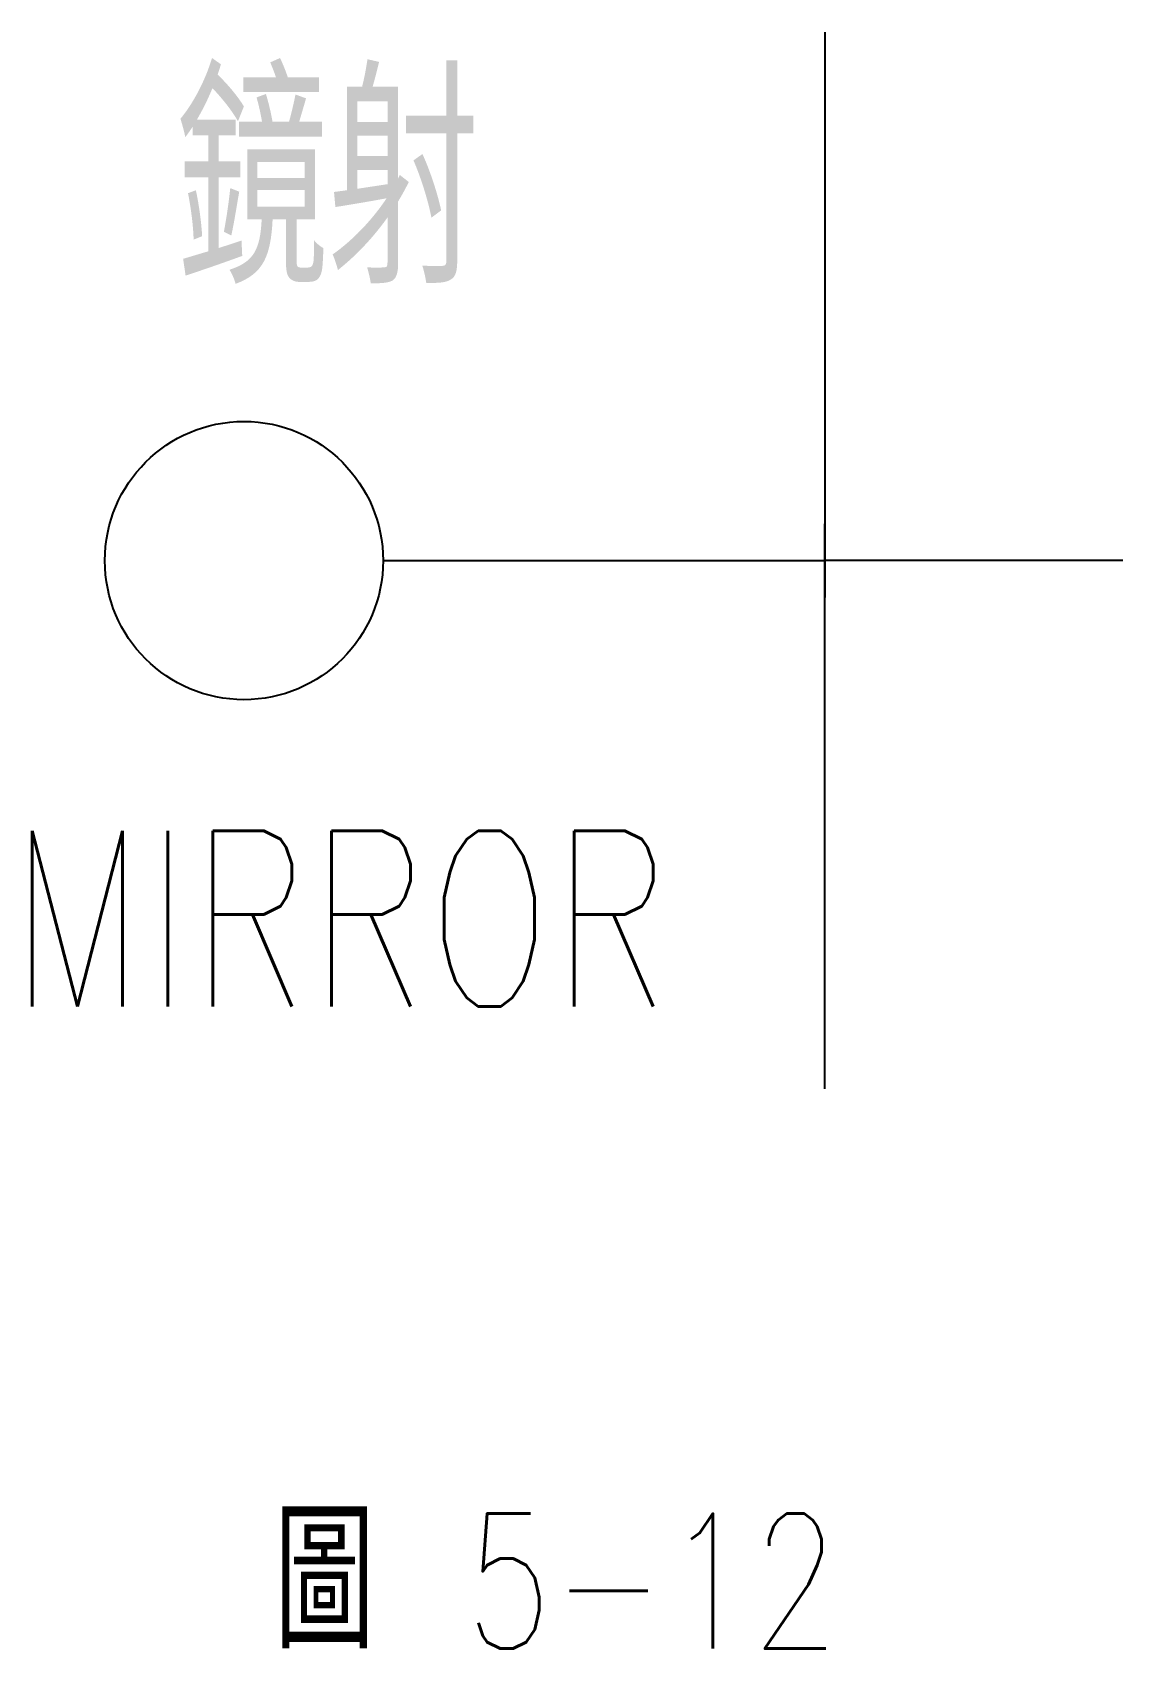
# Model space of a CAD drawing. Extents: x 77.3 to 101.5, y 390.1 to 426.
import ezdxf

# ---------------------------------------------------------------- set-up
doc = ezdxf.new("R2010")
doc.units = 0
doc.layers.get('0').update_dxf_attribs({"color": 3, "linetype": 'CONTINUOUS'})
doc.layers.add('文字', color=6, linetype='CONTINUOUS')
doc.layers.add('輪廓線', color=7, linetype='CONTINUOUS')
doc.styles.add('CNS', font='txt.shx', dxfattribs={"width": 0.75, "height": 3, "bigfont": 'chineset.shx'})

msp = doc.modelspace()

# ---------------------------------------------------------------- linework, layer by layer
at = {"color": 7, "linetype": 'Continuous'}
for p, q in [((94.935, 425.99), (94.935, 413.439)), ((94.935, 402.522), (94.935, 415.073))]:
    msp.add_line(p, q, dxfattribs=at)
at = {"layer": '輪廓線', "linetype": 'Continuous'}
for p in [(85.121, 414.256), (101.55, 414.256)]:
    msp.add_line(p, (94.935, 414.256), dxfattribs=at)
msp.add_circle((82.031, 414.256), 3.09, dxfattribs=at)

# ---------------------------------------------------------------- texts
at = {"layer": '文字', "style": 'CNS', "width": 0.75}
for s, height, p in [('鏡射', 4.5, (80.528, 420.419)), ('MIRROR', 3.9, (76.828, 404.354))]:
    msp.add_text(s, height=height, dxfattribs=at).set_placement(p)
at = {"layer": '輪廓線', "style": 'CNS', "width": 0.75}
msp.add_text('圖 5-12', height=3, dxfattribs=at).set_placement((82.695, 390.086))

doc.saveas('drawing.dxf')
